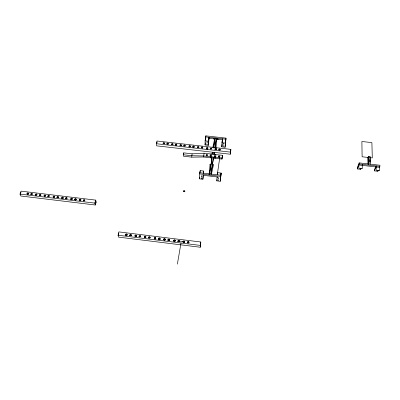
<?xml version="1.0" encoding="UTF-8"?>
<svg xmlns="http://www.w3.org/2000/svg" width="400" height="400" viewBox="0 0 400 400"><rect width="100%" height="100%" fill="white"/><g stroke="black" fill="none" stroke-linecap="round" stroke-linejoin="round"><path stroke-width="0.6" d="M203.575 175.03L202.895 179.25L199.465 178.85L199.73 172.76A6.58 0.46 -83.4 0 0 200.225 170.655L203.675 171.055L203.62 173.325M200.245 247.24L200.8 242L118.875 231.905L118.075 235.245L118.47 237.12L200.245 247.24L200.8 242M200.355 246.195L200.38 245.09M200.665 244.16L200.69 243.05M202.895 179.25L202.99 175.3L217.045 176.93L216.82 180.875L220.26 181.275L221.125 173.075L217.665 172.675A6.595 0.27 -83.4 0 1 217.265 174.79L219.74 157.8M210.405 157.76L210.445 156.74A1.72 1.385 2.1 0 1 211.935 158.305L211.89 159.325A1.715 1.385 2.1 0 0 210.405 157.76L203.605 156.985L204.08 153.235L222.435 155.325L221.98 159.085L215.165 158.305A1.72 1.385 2.7 0 0 213.255 159.48L210.98 174.25M209.075 138.465L208.345 145.33L205.04 144.96L205.15 140.84A6.39 0.43 -83.6 0 0 205.655 136.91L205.825 135.865L225.995 138.125L225.07 147.22L221.755 146.845L222.015 142.735A6.4 0.25 -83.5 0 0 222.505 138.8L222.015 142.735L225.365 143.115L225.07 147.22M205.73 139.32L205.825 135.865M206.245 155.895L206.275 154.875M208.345 145.33L208.485 141.215A6.39 0.395 -83.6 0 0 208.985 137.285L208.485 141.215L205.15 140.84L205.655 136.91L225.85 139.175L225.365 143.115L225.995 138.125M209.115 174.2L209.12 174A2.355 1.925 1.9 0 1 208.78 174.215M211.085 164.565L210.065 164.245L211.085 164.565L211.805 159.905M213.37 138.615L213.36 138.82A2.27 1.79 2.3 0 1 214.475 139.55L214.485 139.34A2.27 1.79 2.3 0 0 213.37 138.615L215.035 138.8L213.72 147.33M212.455 164.725L213.485 164.84M213.255 159.48L213.3 158.46A1.72 1.385 2.7 0 1 215.215 157.285L215.165 158.305M215.63 154.55A1.71 1.37 2.7 0 1 214.135 153L214.085 154.025L214.345 152.32M215.035 138.8L215.075 137.965L213.515 148.085M214.605 156.85L214.655 155.83M214.97 148.09L216.41 138.115L214.955 147.64M218.03 139.14L218.02 139.345A2.27 1.795 2.9 0 0 216.725 139.8L216.735 139.59A2.27 1.795 2.9 0 1 218.03 139.14L216.365 138.95M217.565 174.37L217.665 172.675L217.36 174.75M222.435 141.15L222.515 139.97M220.26 181.275L221.125 173.075L220.68 176.195L220.745 175.195L199.73 172.76L199.715 173.76L200.225 170.655M221.98 159.085L222.435 155.325M215.98 147.8L216.7 138.99L222.435 139.84M230.31 154.225L230.86 149.365L157.01 141.01L156.41 143.725L156.585 145.845L230.31 154.225L230.86 149.365M230.525 151.995L230.42 153.255L230.75 150.34L230.64 151.6M209.21 174.125L210.065 164.245M216.82 180.875L216.995 179.665M217.255 177.85L217.43 176.635M221.755 146.845L222.16 144.04M209.53 173.895L212.15 156.935M212.57 154.205L212.78 152.845A1.71 1.37 2.2 0 1 210.87 154.01M209.595 174.09L211 164.97M212.82 153.305L212.995 152.165M210.92 174.055L213.51 157.09M213.93 154.36L214.135 153M203.255 173.645L203.675 171.055A6.585 0.425 -83.4 0 1 203.195 173.16M199.465 178.85L199.765 177.04M205.04 144.96L205.41 142.725M177.37 264.135L181.015 243.02M204.08 153.235L192.15 153.83L191.815 155.73L191.82 157.155L203.605 156.985M191.82 157.155L183.4 156.19L183.365 154.765L183.72 152.87L192.15 153.83M156.685 143.06L156.925 141.975L156.995 142.825M211.385 174.375L213.495 164.64M212.78 147.44L214.7 138.765L208.95 138.33M118.315 234.95L118.795 232.95M95.36 205.01L94.88 203.11L95.695 200.11L21.05 191.145L20 194.09L20.84 196.015L95.36 205.01L96.17 202.02L95.695 200.11M20.38 193.885L21.005 192.12M376.13 166.95L376.23 170.255L379.675 170.645L379.565 167.34L379.96 165.25L359.195 162.905L357.28 167.84L357.295 168.925L360.685 169.315L361.13 168.19M357.295 168.925L359.21 163.995L359.195 162.905M362.64 164.385L362.245 165.38L362.295 168.67L358.86 168.28L358.82 164.99L379.565 167.34M368.115 164.375L367.965 157.435L368.71 156.465L370.075 156.62L370.255 164.41M370.075 156.62L369.745 157.425L370.085 157.46L370.115 162.295M375.855 166.42L374.405 169.785L374.44 170.875L377.84 171.265L378.335 170.145M374.44 170.875L376.555 165.96M367.965 157.435L362.115 156.775L361.885 141.5L371.895 142.605L372.295 157.92L370.005 157.66M359.21 163.995L380 166.35M201.59 147.035L202.83 147.175M215.24 148.58L216.48 148.72M206.515 148.865L207.755 149.005M156.41 143.725L230.49 152.125M222.045 158.065L203.63 155.96L191.815 155.73L183.365 154.765M199.54 173.895L220.585 176.34M183.465 191.1L184.855 191.26A0.7 0.585 -1.3 0 0 183.9 190.635A0.7 0.585 -1.3 0 0 183.725 191.64A0.7 0.585 -1.3 0 0 184.855 191.26M27.09 193.955L28.33 194.1M30.81 194.4L32.05 194.55M35.15 194.925L36.39 195.07M39.49 195.445L40.73 195.595M44.45 196.045L45.69 196.19M47.55 196.415L48.79 196.565M53.13 197.09L54.37 197.235M56.85 197.535L58.71 197.76M61.81 198.135L63.05 198.28M65.53 198.58L66.77 198.73M70.49 199.18L72.35 199.4M74.835 199.7L76.075 199.85M79.175 200.225L80.415 200.37M83.515 200.745L84.755 200.895M20 194.09L94.88 203.11M179.485 241.1A0.775 0.685 -3.2 0 0 178.435 240.37A0.775 0.685 -3.2 0 0 178.23 241.545A0.775 0.685 -3.2 0 0 179.485 241.1L183.13 241.55M125.215 234.845L127.07 235.075M129.545 235.38L131.4 235.61M135.11 236.065L136.345 236.22M138.82 236.525L140.675 236.755M144.385 237.21L145.625 237.365M148.715 237.745L149.955 237.9M154.28 238.435L155.52 238.585M158.61 238.965L160.465 239.195M163.56 239.58L165.415 239.805M167.89 240.115L169.125 240.265M173.455 240.8L175.31 241.03M177.785 241.335L179.64 241.565M182.73 241.945L184.585 242.175M187.68 242.555L188.915 242.71M118.075 235.245L200.285 245.405M377.805 170.175L377.84 171.265M369.8 159.74L369.855 162.055M368.71 156.465L368.88 164M368.39 157.27L368.54 164.215M183.72 152.87L183.755 154.3M368.05 157.235L368.2 164.18M360.67 168.225L360.685 169.315M214.975 149.39A0.695 0.555 2.7 0 1 215.925 148.955A0.695 0.555 2.7 0 1 216.22 149.81M215.115 149.8A0.695 0.555 2.7 0 1 215.025 149.675M207.805 148.72A0.695 0.555 1.7 0 1 207.425 149.02M206.895 149.015A0.695 0.555 1.7 0 1 206.61 148.835M206.47 148.57A0.695 0.555 1.7 0 1 207.155 147.95A0.695 0.555 1.7 0 1 207.85 148.58M210.31 149.005A0.695 0.555 2.2 0 1 210.995 148.385A0.695 0.555 2.2 0 1 211.69 149.02M220.205 149.985A0.695 0.555 3.1 0 1 220.07 150.25M218.965 150.24A0.695 0.555 3.1 0 1 219.235 149.39A0.695 0.555 3.1 0 1 220.2 149.835M202.63 148.135A0.695 0.555 1.1 0 1 202.535 148.26M201.295 147.84A0.695 0.555 1.1 0 1 202.675 147.85M197.6 147.815A0.695 0.555 0.7 0 1 197.685 147.07A0.695 0.555 0.7 0 1 198.625 147.08A0.695 0.555 0.7 0 1 198.7 147.825M190.225 146.865A0.695 0.555 -0.3 0 1 190.095 146.965M189.405 147.03A0.695 0.555 -0.3 0 1 189.02 146.35A0.695 0.555 -0.3 0 1 189.835 145.985A0.695 0.555 -0.3 0 1 190.365 146.6M192.815 147.025A0.695 0.555 0.2 0 1 193.775 146.45A0.695 0.555 0.2 0 1 193.925 147.4M193.075 147.39A0.695 0.555 0.2 0 1 192.95 147.29M166.99 144.23A0.695 0.55 -2.7 0 1 167.665 143.475A0.695 0.55 -2.7 0 1 168.27 144.24M171.57 144.615A0.695 0.55 -2.2 0 1 172.28 144A0.695 0.55 -2.2 0 1 172.95 144.625M183.88 146.145A0.695 0.55 -0.8 0 1 184.535 145.385A0.695 0.55 -0.8 0 1 185.16 146.155M176.615 145.32A0.695 0.55 -1.8 0 1 176.485 145.42M175.64 145.415A0.695 0.55 -1.8 0 1 175.825 144.47A0.695 0.55 -1.8 0 1 176.76 145.06M180.145 145.835A0.695 0.55 -1.2 0 1 180.245 145.095A0.695 0.55 -1.2 0 1 181.185 145.105A0.695 0.55 -1.2 0 1 181.245 145.845M163.185 143.8A0.695 0.55 -3.1 0 1 163.86 143.045A0.695 0.55 -3.1 0 1 164.465 143.81M218.52 157.02A0.685 0.55 3.2 0 1 219.605 157.03M214.74 156.59A0.685 0.55 2.7 0 1 215.825 156.6M210.155 156.065A0.685 0.55 2.2 0 1 211.33 156.2M206.295 155.76A0.685 0.55 1.7 0 1 207.34 155.54M158.55 239.065A0.775 0.68 -6.9 0 1 159.55 238.325A0.775 0.68 -6.9 0 1 159.915 239.4M158.685 239.39A0.775 0.68 -6.9 0 1 158.595 239.235M139.345 237.005A0.775 0.675 -10.1 0 1 139.73 235.965A0.775 0.675 -10.1 0 1 140.76 236.51M135.25 236.605A0.775 0.675 -10.7 0 1 135.505 235.445A0.775 0.675 -10.7 0 1 136.52 236.165M163.75 239.875A0.775 0.68 -6 0 1 164.505 238.935A0.775 0.68 -6 0 1 165.18 239.885M163.985 240.155A0.775 0.68 -6 0 1 163.845 240.03M164.12 240.195A0.775 0.68 -6 0 1 165.06 240.2M187.56 242.955A0.775 0.685 -1.4 0 1 187.665 242.035A0.775 0.685 -1.4 0 1 188.715 242.045A0.775 0.685 -1.4 0 1 188.79 242.965M148.72 238.16A0.775 0.675 -8.6 0 1 148.865 237.25A0.775 0.675 -8.6 0 1 149.91 237.255A0.775 0.675 -8.6 0 1 149.95 238.17M183.19 242.275A0.775 0.685 -2.2 0 1 183.565 241.41A0.775 0.685 -2.2 0 1 184.57 241.655A0.775 0.685 -2.2 0 1 184.37 242.565M174.075 241.425A0.775 0.68 -4.1 0 1 175.015 241.43M173.98 241.39A0.775 0.68 -4.1 0 1 173.845 241.265M173.7 240.935A0.775 0.68 -4.1 0 1 174.49 240.17A0.775 0.68 -4.1 0 1 175.235 240.945M183.48 242.585A0.775 0.685 -2.2 0 1 184.42 242.59M187.91 243.02A0.775 0.685 -1.4 0 1 188.31 242.98M179.445 241.645A0.775 0.685 -3.2 0 1 179.34 241.8M178.105 241.79A0.775 0.685 -3.2 0 1 178.55 240.715A0.775 0.685 -3.2 0 1 179.5 241.47M168.73 240.585A0.775 0.68 -5.2 0 1 168.935 240.585M155.775 238.72A0.775 0.68 -7.6 0 1 155.52 239M154.575 238.995A0.775 0.68 -7.6 0 1 154.63 237.915A0.775 0.68 -7.6 0 1 155.805 238.2M169.435 240.41A0.775 0.68 -5.2 0 1 169.33 240.56M168.1 240.555A0.775 0.68 -5.2 0 1 168.555 239.485A0.775 0.68 -5.2 0 1 169.495 240.235M129.99 235.845A0.78 0.67 -11.5 0 1 130.15 234.94A0.78 0.67 -11.5 0 1 131.195 234.945A0.78 0.67 -11.5 0 1 131.215 235.855M144.62 237.765A0.775 0.675 -9.3 0 1 144.865 236.6A0.775 0.675 -9.3 0 1 145.885 237.32M145.82 237.495A0.775 0.675 -9.3 0 1 145.56 237.77M125.9 235.45A0.78 0.67 -12.1 0 1 126.17 234.295A0.78 0.67 -12.1 0 1 127.175 235.015M126.995 235.335A0.78 0.67 -12.1 0 1 126.84 235.46M144.84 237.81A0.775 0.675 -9.3 0 1 145.775 237.82M126.58 235.38A0.775 0.67 -12.2 0 1 126.78 235.38M154.755 239.035A0.775 0.675 -7.7 0 1 155.695 239.045M135.69 236.57A0.775 0.67 -10.8 0 1 136.28 236.575M79.745 200.645A0.73 0.595 -14.8 0 1 80.045 199.61A0.73 0.595 -14.8 0 1 80.945 200.255M83.52 201A0.725 0.595 -14.5 0 1 83.93 200.08A0.725 0.595 -14.5 0 1 84.855 200.565M76.23 199.685A0.73 0.59 -15.3 0 1 76.16 199.835M75.725 200.16A0.73 0.59 -15.3 0 1 75.03 200.075M74.835 199.825A0.73 0.59 -15.3 0 1 75.33 199.045A0.73 0.59 -15.3 0 1 76.22 199.375M70.955 199.36A0.73 0.59 -15.6 0 1 71.545 198.55A0.73 0.59 -15.6 0 1 72.365 199.06M75.68 200.19A0.725 0.59 -15.3 0 1 75.865 200.155M44.21 196.14A0.735 0.58 -17.6 0 1 44.825 195.335A0.735 0.58 -17.6 0 1 45.63 195.845M27.225 194.22A0.735 0.575 -18.7 0 1 27.46 193.42A0.735 0.575 -18.7 0 1 28.425 193.43A0.735 0.575 -18.7 0 1 28.355 194.23M48.07 196.605A0.73 0.585 -17.4 0 1 49.395 196.02M39.71 195.825A0.735 0.58 -18 0 1 40.055 194.8A0.735 0.58 -18 0 1 40.92 195.435M54.6 197.24A0.73 0.585 -17 0 1 54.485 197.375M53.355 197.37A0.73 0.585 -17 0 1 53.62 196.53A0.73 0.585 -17 0 1 54.605 196.645M62.185 198.59A0.73 0.59 -16.3 0 1 61.92 197.805A0.73 0.59 -16.3 0 1 62.9 197.485A0.73 0.59 -16.3 0 1 63.17 198.275M63.055 198.41A0.73 0.59 -16.3 0 1 62.735 198.595M57.22 197.835A0.73 0.585 -16.7 0 1 57.435 197.03A0.73 0.585 -16.7 0 1 58.4 197.035A0.73 0.585 -16.7 0 1 58.355 197.845M67.045 198.74A0.73 0.59 -16 0 1 66.785 198.985M65.915 198.98A0.73 0.59 -16 0 1 65.975 198.075A0.73 0.59 -16 0 1 67.04 198.145M36.005 195.44A0.735 0.58 -18.2 0 1 35.875 194.52A0.735 0.58 -18.2 0 1 37.005 194.53M31.005 194.55A0.735 0.58 -18.5 0 1 31.625 193.75A0.735 0.58 -18.5 0 1 32.425 194.255M206.8 142.01L207.45 142.14L206.8 142.01M206.735 144.07L207.385 144.195L206.735 144.07M201.25 176.04L201.93 176.175L201.25 176.04M201.215 178.02L201.89 178.15L201.215 178.02M95.625 201.095L95.14 202.89L95.425 204.03L95.915 202.24L95.625 201.095M222.965 143.83L223.62 143.96L222.965 143.83M222.83 145.885L223.48 146.015L222.83 145.885M218.04 177.995L218.72 178.125L218.04 177.995M217.925 179.965L218.585 180.145L217.96 179.925M218.72 156.775A0.685 0.55 3.2 0 0 219.81 156.415A0.685 0.55 3.2 0 0 218.855 155.825A0.685 0.55 3.2 0 0 218.72 156.775M214.925 156.34A0.685 0.55 2.7 0 0 216.02 155.985A0.685 0.55 2.7 0 0 215.07 155.395A0.685 0.55 2.7 0 0 214.925 156.34M210.33 155.815A0.685 0.55 2.2 0 0 211.42 155.46A0.685 0.55 2.2 0 0 210.475 154.87A0.685 0.55 2.2 0 0 210.33 155.815M206.54 155.385A0.685 0.55 1.7 0 0 207.635 155.03A0.685 0.55 1.7 0 0 206.695 154.44A0.685 0.55 1.7 0 0 206.54 155.385M219.12 149.92A0.7 0.555 3.1 0 0 220.23 149.56A0.7 0.555 3.1 0 0 219.26 148.965A0.7 0.555 3.1 0 0 219.12 149.92M189.245 146.535A0.695 0.555 -0.3 0 0 190.365 146.175A0.695 0.555 -0.3 0 0 189.415 145.585A0.695 0.555 -0.3 0 0 189.245 146.535M171.805 144.555A0.695 0.55 -2.2 0 0 172.93 144.2A0.695 0.55 -2.2 0 0 171.995 143.615A0.695 0.55 -2.2 0 0 171.805 144.555M163.365 143.6A0.695 0.55 -3.1 0 0 164.49 143.245A0.695 0.55 -3.1 0 0 163.565 142.66A0.695 0.55 -3.1 0 0 163.365 143.6M215.265 149.485A0.695 0.555 2.7 0 0 216.375 149.125A0.695 0.555 2.7 0 0 215.41 148.53A0.695 0.555 2.7 0 0 215.265 149.485M210.595 148.955A0.695 0.555 2.2 0 0 211.71 148.595A0.695 0.555 2.2 0 0 210.745 148A0.695 0.555 2.2 0 0 210.595 148.955M206.75 148.52A0.695 0.555 1.7 0 0 207.865 148.16A0.695 0.555 1.7 0 0 206.905 147.565A0.695 0.555 1.7 0 0 206.75 148.52M180.26 145.515A0.695 0.55 -1.2 0 0 181.38 145.16A0.695 0.55 -1.2 0 0 180.44 144.57A0.695 0.55 -1.2 0 0 180.26 145.515M184.085 145.95A0.695 0.55 -0.8 0 0 185.205 145.59A0.695 0.55 -0.8 0 0 184.26 145A0.695 0.55 -0.8 0 0 184.085 145.95M175.62 144.99A0.695 0.55 -1.7 0 0 176.745 144.635A0.695 0.55 -1.7 0 0 175.81 144.045A0.695 0.55 -1.7 0 0 175.62 144.99M167.175 144.035A0.695 0.55 -2.7 0 0 168.3 143.675A0.695 0.55 -2.7 0 0 167.37 143.09A0.695 0.55 -2.7 0 0 167.175 144.035M201.57 147.93A0.695 0.555 1.1 0 0 202.685 147.57A0.695 0.555 1.1 0 0 201.73 146.98A0.695 0.555 1.1 0 0 201.57 147.93M197.73 147.495A0.695 0.555 0.7 0 0 198.845 147.14A0.695 0.555 0.7 0 0 197.895 146.545A0.695 0.555 0.7 0 0 197.73 147.495M193.075 146.97A0.695 0.555 0.2 0 0 194.195 146.61A0.695 0.555 0.2 0 0 193.245 146.02A0.695 0.555 0.2 0 0 193.075 146.97M139.595 236.845A0.78 0.675 -10.1 0 0 140.705 236.135A0.78 0.675 -10.1 0 0 139.495 235.68A0.78 0.675 -10.1 0 0 139.595 236.845M158.96 239.235A0.775 0.68 -6.9 0 0 160.055 238.525A0.775 0.68 -6.9 0 0 158.835 238.065A0.775 0.68 -6.9 0 0 158.96 239.235M135.36 236.32A0.78 0.675 -10.7 0 0 136.47 235.615A0.78 0.675 -10.7 0 0 135.265 235.155A0.78 0.675 -10.7 0 0 135.36 236.32M183.415 242.185A0.775 0.685 -2.2 0 0 184.67 241.74A0.775 0.685 -2.2 0 0 183.615 241.01A0.775 0.685 -2.2 0 0 183.415 242.185M163.95 239.78A0.775 0.68 -5.9 0 0 165.21 239.34A0.775 0.68 -5.9 0 0 164.175 238.615A0.775 0.68 -5.9 0 0 163.95 239.78M173.96 241.02A0.775 0.685 -4.1 0 0 175.22 240.575A0.775 0.685 -4.1 0 0 174.17 239.845A0.775 0.685 -4.1 0 0 173.96 241.02M187.695 242.715A0.775 0.685 -1.4 0 0 188.945 242.265A0.775 0.685 -1.4 0 0 187.89 241.54A0.775 0.685 -1.4 0 0 187.695 242.715M168.21 240.31A0.775 0.68 -5.2 0 0 169.47 239.865A0.775 0.68 -5.2 0 0 168.43 239.14A0.775 0.68 -5.2 0 0 168.21 240.31M148.98 238A0.775 0.675 -8.6 0 0 150.085 237.295A0.775 0.675 -8.6 0 0 148.87 236.835A0.775 0.675 -8.6 0 0 148.98 238M154.705 238.71A0.775 0.68 -7.6 0 0 155.805 238A0.775 0.68 -7.6 0 0 154.59 237.54A0.775 0.68 -7.6 0 0 154.705 238.71M126 235.165A0.78 0.67 -12.1 0 0 127.115 234.46A0.78 0.67 -12.1 0 0 125.915 234.005A0.78 0.67 -12.1 0 0 126 235.165M144.735 237.48A0.78 0.675 -9.3 0 0 145.845 236.77A0.78 0.675 -9.3 0 0 144.63 236.31A0.78 0.675 -9.3 0 0 144.735 237.48M130.225 235.685A0.78 0.67 -11.5 0 0 131.34 234.98A0.78 0.67 -11.5 0 0 130.135 234.525A0.78 0.67 -11.5 0 0 130.225 235.685M83.68 200.81A0.73 0.595 -14.5 0 0 84.745 200.18A0.73 0.595 -14.5 0 0 83.65 199.77A0.73 0.595 -14.5 0 0 83.68 200.81M79.785 200.34A0.73 0.595 -14.8 0 0 80.855 199.71A0.73 0.595 -14.8 0 0 79.76 199.305A0.73 0.595 -14.8 0 0 79.785 200.34M75.065 199.77A0.73 0.59 -15.2 0 0 76.135 199.145A0.73 0.59 -15.2 0 0 75.045 198.735A0.73 0.59 -15.2 0 0 75.065 199.77M71.175 199.305A0.73 0.59 -15.6 0 0 72.25 198.675A0.73 0.59 -15.6 0 0 71.16 198.27A0.73 0.59 -15.6 0 0 71.175 199.305M44.395 196.08A0.735 0.585 -17.6 0 0 45.485 195.455A0.735 0.585 -17.6 0 0 44.41 195.05A0.735 0.585 -17.6 0 0 44.395 196.08M27.49 194.065A0.735 0.575 -18.7 0 0 28.4 193.255A0.735 0.575 -18.7 0 0 27.2 193.11A0.735 0.575 -18.7 0 0 27.49 194.065M48.26 196.545A0.735 0.585 -17.4 0 0 49.35 195.92A0.735 0.585 -17.4 0 0 48.27 195.515A0.735 0.585 -17.4 0 0 48.26 196.545M39.88 195.56A0.735 0.58 -17.9 0 0 40.78 194.74A0.735 0.58 -17.9 0 0 39.575 194.6A0.735 0.58 -17.9 0 0 39.88 195.56M53.48 197.175A0.73 0.585 -17 0 0 54.565 196.55A0.73 0.585 -17 0 0 53.485 196.145A0.73 0.585 -17 0 0 53.48 197.175M62.06 198.205A0.73 0.59 -16.3 0 0 63.135 197.58A0.73 0.59 -16.3 0 0 62.05 197.175A0.73 0.59 -16.3 0 0 62.06 198.205M57.355 197.64A0.73 0.585 -16.7 0 0 58.435 197.015A0.73 0.585 -16.7 0 0 57.355 196.61A0.73 0.585 -16.7 0 0 57.355 197.64M65.94 198.675A0.73 0.59 -16 0 0 67.015 198.045A0.73 0.59 -16 0 0 65.93 197.64A0.73 0.59 -16 0 0 65.94 198.675M36.025 195.095A0.735 0.58 -18.2 0 0 36.925 194.28A0.735 0.58 -18.2 0 0 35.72 194.135A0.735 0.58 -18.2 0 0 36.025 195.095M31.345 194.53A0.735 0.58 -18.5 0 0 32.25 193.715A0.735 0.58 -18.5 0 0 31.05 193.57A0.735 0.58 -18.5 0 0 31.345 194.53"/></g></svg>
